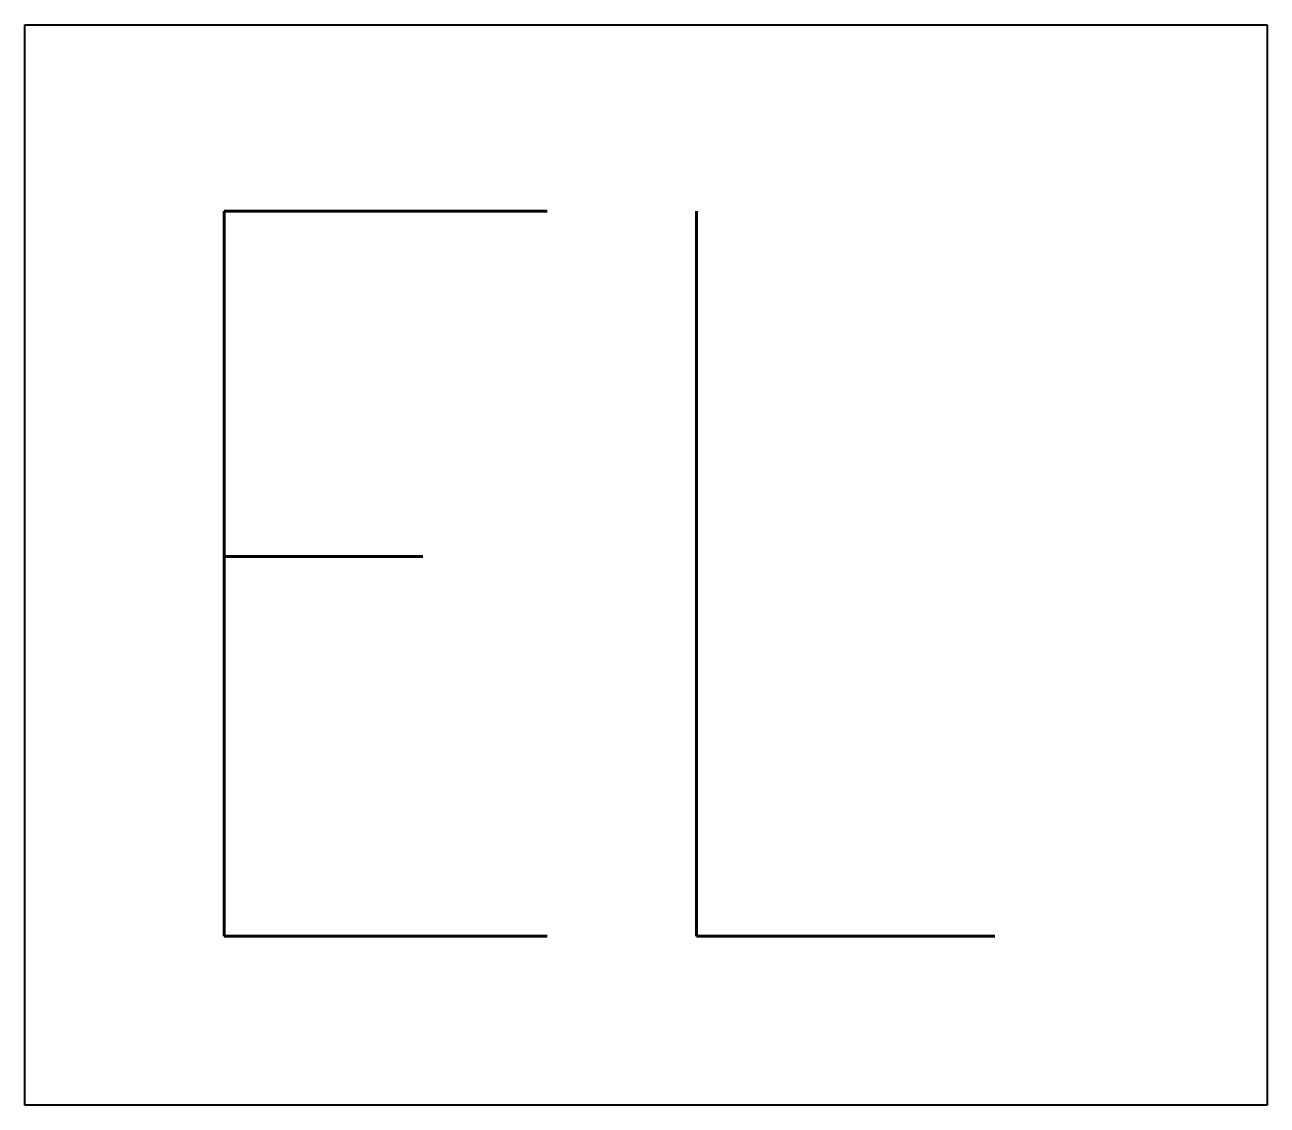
# Model space of a CAD drawing. Header units: feet. Extents: x 1613173 to 1750704, y -859418 to -757301.
# Drawn here: x 1697394 to 1697908, y -830255 to -829808 of the extents above; entities that cross this region are included whole.
import ezdxf

# ---------------------------------------------------------------- set-up
doc = ezdxf.new("R2010")
doc.units = ezdxf.units.FT
doc.header["$LTSCALE"] = 13
doc.header["$MEASUREMENT"] = 0
doc.layers.add('-EL & K', color=10, linetype='CONTINUOUS')
doc.styles.add('E', font='ROMANS.SHX', dxfattribs={"width": 0.9})

msp = doc.modelspace()

# ---------------------------------------------------------------- linework, layer by layer
at = {"layer": '-EL & K', "color": 0}
for p, q in [((1697394.09, -829807.77), (1697908.01, -829807.77)), ((1697394.09, -830254.87), (1697394.09, -829807.77)), ((1697908.01, -829807.77), (1697908.01, -830254.87)), ((1697908.01, -830254.87), (1697394.09, -830254.87))]:
    msp.add_line(p, q, dxfattribs=at)

# ---------------------------------------------------------------- texts
at = {"layer": '-EL & K', "color": 0, "style": 'E', "width": 0.8}
msp.add_text('EL', height=300, dxfattribs=at).set_placement((1697435.34, -830184.88))

doc.saveas('drawing.dxf')
